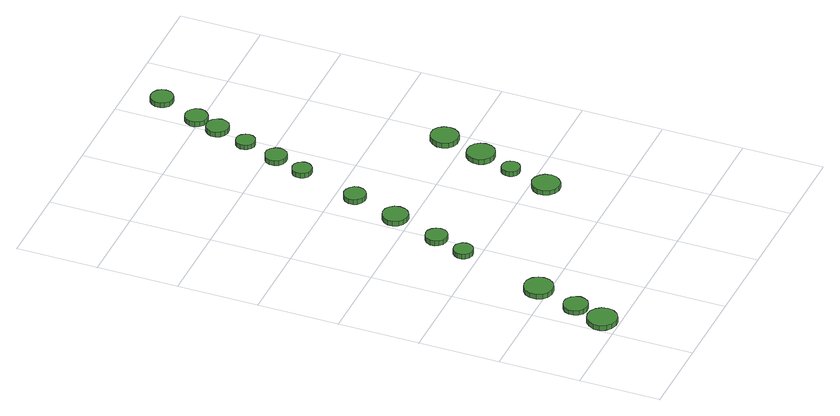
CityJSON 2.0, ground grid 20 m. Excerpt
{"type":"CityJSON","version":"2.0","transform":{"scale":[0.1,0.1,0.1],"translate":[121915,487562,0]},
"CityObjects":{
"tree1":{"type":"SolitaryVegetationObject","attributes":{"function":"something"},"geometry":[{"type":"MultiSurface","lod":"1","boundaries":[[[0,1,2,3,4,5,6,7,8,9,10,11,12,13,14]],[[15,16,17,18,19,20,21,22,23,24,25,26,27,28,29]],[[0,29,28,1]],[[1,28,27,2]],[[2,27,26,3]],[[3,26,25,4]],[[4,25,24,5]],[[5,24,23,6]],[[6,23,22,7]],[[7,22,21,8]],[[8,21,20,9]],[[9,20,19,10]],[[10,19,18,11]],[[11,18,17,12]],[[12,17,16,13]],[[13,16,15,14]],[[14,15,29,0]]]}]},
"tree2":{"type":"SolitaryVegetationObject","attributes":{"function":"something"},"geometry":[{"type":"MultiSurface","lod":"1","boundaries":[[[30,31,32,33,34,35,36,37,38,39,40,41,42,43,44]],[[45,46,47,48,49,50,51,52,53,54,55,56,57,58,59]],[[30,59,58,31]],[[31,58,57,32]],[[32,57,56,33]],[[33,56,55,34]],[[34,55,54,35]],[[35,54,53,36]],[[36,53,52,37]],[[37,52,51,38]],[[38,51,50,39]],[[39,50,49,40]],[[40,49,48,41]],[[41,48,47,42]],[[42,47,46,43]],[[43,46,45,44]],[[44,45,59,30]]]}]},
"tree3":{"type":"SolitaryVegetationObject","attributes":{"function":"something"},"geometry":[{"type":"MultiSurface","lod":"1","boundaries":[[[60,61,62,63,64,65,66,67,68,69,70,71,72,73,74]],[[75,76,77,78,79,80,81,82,83,84,85,86,87,88,89]],[[60,89,88,61]],[[61,88,87,62]],[[62,87,86,63]],[[63,86,85,64]],[[64,85,84,65]],[[65,84,83,66]],[[66,83,82,67]],[[67,82,81,68]],[[68,81,80,69]],[[69,80,79,70]],[[70,79,78,71]],[[71,78,77,72]],[[72,77,76,73]],[[73,76,75,74]],[[74,75,89,60]]]}]},
"tree4":{"type":"SolitaryVegetationObject","attributes":{"function":"something"},"geometry":[{"type":"MultiSurface","lod":"1","boundaries":[[[90,91,92,93,94,95,96,97,98,99,100,101,102,103,104]],[[105,106,107,108,109,110,111,112,113,114,115,116,117,118,119]],[[90,119,118,91]],[[91,118,117,92]],[[92,117,116,93]],[[93,116,115,94]],[[94,115,114,95]],[[95,114,113,96]],[[96,113,112,97]],[[97,112,111,98]],[[98,111,110,99]],[[99,110,109,100]],[[100,109,108,101]],[[101,108,107,102]],[[102,107,106,103]],[[103,106,105,104]],[[104,105,119,90]]]}]},
"tree5":{"type":"SolitaryVegetationObject","attributes":{"function":"something"},"geometry":[{"type":"MultiSurface","lod":"1","boundaries":[[[120,121,122,123,124,125,126,127,128,129,130,131,132,133,134]],[[135,136,137,138,139,140,141,142,143,144,145,146,147,148,149]],[[120,149,148,121]],[[121,148,147,122]],[[122,147,146,123]],[[123,146,145,124]],[[124,145,144,125]],[[125,144,143,126]],[[126,143,142,127]],[[127,142,141,128]],[[128,141,140,129]],[[129,140,139,130]],[[130,139,138,131]],[[131,138,137,132]],[[132,137,136,133]],[[133,136,135,134]],[[134,135,149,120]]]}]},
"tree6":{"type":"SolitaryVegetationObject","attributes":{"function":"something"},"geometry":[{"type":"MultiSurface","lod":"1","boundaries":[[[150,151,152,153,154,155,156,157,158,159,160,161,162,163,164]],[[165,166,167,168,169,170,171,172,173,174,175,176,177,178,179]],[[150,179,178,151]],[[151,178,177,152]],[[152,177,176,153]],[[153,176,175,154]],[[154,175,174,155]],[[155,174,173,156]],[[156,173,172,157]],[[157,172,171,158]],[[158,171,170,159]],[[159,170,169,160]],[[160,169,168,161]],[[161,168,167,162]],[[162,167,166,163]],[[163,166,165,164]],[[164,165,179,150]]]}]},
"tree7":{"type":"SolitaryVegetationObject","attributes":{"function":"something"},"geometry":[{"type":"MultiSurface","lod":"1","boundaries":[[[180,181,182,183,184,185,186,187,188,189,190,191,192,193,194]],[[195,196,197,198,199,200,201,202,203,204,205,206,207,208,209]],[[180,209,208,181]],[[181,208,207,182]],[[182,207,206,183]],[[183,206,205,184]],[[184,205,204,185]],[[185,204,203,186]],[[186,203,202,187]],[[187,202,201,188]],[[188,201,200,189]],[[189,200,199,190]],[[190,199,198,191]],[[191,198,197,192]],[[192,197,196,193]],[[193,196,195,194]],[[194,195,209,180]]]}]},
"tree8":{"type":"SolitaryVegetationObject","attributes":{"function":"something"},"geometry":[{"type":"MultiSurface","lod":"1","boundaries":[[[210,211,212,213,214,215,216,217,218,219,220,221,222,223,224]],[[225,226,227,228,229,230,231,232,233,234,235,236,237,238,239]],[[210,239,238,211]],[[211,238,237,212]],[[212,237,236,213]],[[213,236,235,214]],[[214,235,234,215]],[[215,234,233,216]],[[216,233,232,217]],[[217,232,231,218]],[[218,231,230,219]],[[219,230,229,220]],[[220,229,228,221]],[[221,228,227,222]],[[222,227,226,223]],[[223,226,225,224]],[[224,225,239,210]]]}]},
"tree9":{"type":"SolitaryVegetationObject","attributes":{"function":"something"},"geometry":[{"type":"MultiSurface","lod":"1","boundaries":[[[240,241,242,243,244,245,246,247,248,249,250,251,252,253,254]],[[255,256,257,258,259,260,261,262,263,264,265,266,267,268,269]],[[240,269,268,241]],[[241,268,267,242]],[[242,267,266,243]],[[243,266,265,244]],[[244,265,264,245]],[[245,264,263,246]],[[246,263,262,247]],[[247,262,261,248]],[[248,261,260,249]],[[249,260,259,250]],[[250,259,258,251]],[[251,258,257,252]],[[252,257,256,253]],[[253,256,255,254]],[[254,255,269,240]]]}]},
"tree10":{"type":"SolitaryVegetationObject","attributes":{"function":"something"},"geometry":[{"type":"MultiSurface","lod":"1","boundaries":[[[270,271,272,273,274,275,276,277,278,279,280,281,282,283,284]],[[285,286,287,288,289,290,291,292,293,294,295,296,297,298,299]],[[270,299,298,271]],[[271,298,297,272]],[[272,297,296,273]],[[273,296,295,274]],[[274,295,294,275]],[[275,294,293,276]],[[276,293,292,277]],[[277,292,291,278]],[[278,291,290,279]],[[279,290,289,280]],[[280,289,288,281]],[[281,288,287,282]],[[282,287,286,283]],[[283,286,285,284]],[[284,285,299,270]]]}]},
"tree11":{"type":"SolitaryVegetationObject","attributes":{"function":"something"},"geometry":[{"type":"MultiSurface","lod":"1","boundaries":[[[300,301,302,303,304,305,306,307,308,309,310,311,312,313,314]],[[315,316,317,318,319,320,321,322,323,324,325,326,327,328,329]],[[300,329,328,301]],[[301,328,327,302]],[[302,327,326,303]],[[303,326,325,304]],[[304,325,324,305]],[[305,324,323,306]],[[306,323,322,307]],[[307,322,321,308]],[[308,321,320,309]],[[309,320,319,310]],[[310,319,318,311]],[[311,318,317,312]],[[312,317,316,313]],[[313,316,315,314]],[[314,315,329,300]]]}]},
"tree12":{"type":"SolitaryVegetationObject","attributes":{"function":"something"},"geometry":[{"type":"MultiSurface","lod":"1","boundaries":[[[330,331,332,333,334,335,336,337,338,339,340,341,342,343,344]],[[345,346,347,348,349,350,351,352,353,354,355,356,357,358,359]],[[330,359,358,331]],[[331,358,357,332]],[[332,357,356,333]],[[333,356,355,334]],[[334,355,354,335]],[[335,354,353,336]],[[336,353,352,337]],[[337,352,351,338]],[[338,351,350,339]],[[339,350,349,340]],[[340,349,348,341]],[[341,348,347,342]],[[342,347,346,343]],[[343,346,345,344]],[[344,345,359,330]]]}]},
"tree13":{"type":"SolitaryVegetationObject","attributes":{"function":"something"},"geometry":[{"type":"MultiSurface","lod":"1","boundaries":[[[360,361,362,363,364,365,366,367,368,369,370,371,372,373,374]],[[375,376,377,378,379,380,381,382,383,384,385,386,387,388,389]],[[360,389,388,361]],[[361,388,387,362]],[[362,387,386,363]],[[363,386,385,364]],[[364,385,384,365]],[[365,384,383,366]],[[366,383,382,367]],[[367,382,381,368]],[[368,381,380,369]],[[369,380,379,370]],[[370,379,378,371]],[[371,378,377,372]],[[372,377,376,373]],[[373,376,375,374]],[[374,375,389,360]]]}]},
"tree14":{"type":"SolitaryVegetationObject","attributes":{"function":"something"},"geometry":[{"type":"MultiSurface","lod":"1","boundaries":[[[390,391,392,393,394,395,396,397,398,399,400,401,402,403,404]],[[405,406,407,408,409,410,411,412,413,414,415,416,417,418,419]],[[390,419,418,391]],[[391,418,417,392]],[[392,417,416,393]],[[393,416,415,394]],[[394,415,414,395]],[[395,414,413,396]],[[396,413,412,397]],[[397,412,411,398]],[[398,411,410,399]],[[399,410,409,400]],[[400,409,408,401]],[[401,408,407,402]],[[402,407,406,403]],[[403,406,405,404]],[[404,405,419,390]]]}]},
"tree15":{"type":"SolitaryVegetationObject","attributes":{"function":"something"},"geometry":[{"type":"MultiSurface","lod":"1","boundaries":[[[420,421,422,423,424,425,426,427,428,429,430,431,432,433,434]],[[435,436,437,438,439,440,441,442,443,444,445,446,447,448,449]],[[420,449,448,421]],[[421,448,447,422]],[[422,447,446,423]],[[423,446,445,424]],[[424,445,444,425]],[[425,444,443,426]],[[426,443,442,427]],[[427,442,441,428]],[[428,441,440,429]],[[429,440,439,430]],[[430,439,438,431]],[[431,438,437,432]],[[432,437,436,433]],[[433,436,435,434]],[[434,435,449,420]]]}]},
"tree16":{"type":"SolitaryVegetationObject","attributes":{"function":"something"},"geometry":[{"type":"MultiSurface","lod":"1","boundaries":[[[450,451,452,453,454,455,456,457,458,459,460,461,462,463,464]],[[465,466,467,468,469,470,471,472,473,474,475,476,477,478,479]],[[450,479,478,451]],[[451,478,477,452]],[[452,477,476,453]],[[453,476,475,454]],[[454,475,474,455]],[[455,474,473,456]],[[456,473,472,457]],[[457,472,471,458]],[[458,471,470,459]],[[459,470,469,460]],[[460,469,468,461]],[[461,468,467,462]],[[462,467,466,463]],[[463,466,465,464]],[[464,465,479,450]]]}]},
"tree17":{"type":"SolitaryVegetationObject","attributes":{"function":"something"},"geometry":[{"type":"MultiSurface","lod":"1","boundaries":[[[480,481,482,483,484,485,486,487,488,489,490,491,492,493,494]],[[495,496,497,498,499,500,501,502,503,504,505,506,507,508,509]],[[480,509,508,481]],[[481,508,507,482]],[[482,507,506,483]],[[483,506,505,484]],[[484,505,504,485]],[[485,504,503,486]],[[486,503,502,487]],[[487,502,501,488]],[[488,501,500,489]],[[489,500,499,490]],[[490,499,498,491]],[[491,498,497,492]],[[492,497,496,493]],[[493,496,495,494]],[[494,495,509,480]]]}]}
},
"vertices":[
[75,41,16],[72,56,16],[63,68,16],[50,76,16],[35,77,16],[20,73,16],[9,62,16],[3,48,16],[3,33,16],[9,19,16],[20,9,16],[35,4,16],[50,6,16],[63,14,16],[72,26,16],[72,26,3],[63,14,3],[50,6,3],[35,4,3],[20,9,3],[9,19,3],[3,33,3],[3,48,3],[9,62,3],[20,73,3],[35,77,3],[50,76,3],[63,68,3],[72,56,3],[75,41,3],
[94,117,16],[91,129,16],[84,139,16],[73,146,16],[61,147,16],[49,143,16],[40,135,16],[35,124,16],[35,111,16],[40,100,16],[49,92,16],[61,88,16],[73,89,16],[84,95,16],[91,105,16],[91,105,4],[84,95,4],[73,89,4],[61,88,4],[49,92,4],[40,100,4],[35,111,4],[35,124,4],[40,135,4],[49,143,4],[61,147,4],[73,146,4],[84,139,4],[91,129,4],[94,117,4],
[132,223,17],[129,237,17],[121,249,17],[108,257,17],[93,258,17],[79,254,17],[68,244,17],[62,230,17],[62,216,17],[68,202,17],[79,192,17],[93,188,17],[108,189,17],[121,197,17],[129,209,17],[129,209,4],[121,197,4],[108,189,4],[93,188,4],[79,192,4],[68,202,4],[62,216,4],[62,230,4],[68,244,4],[79,254,4],[93,258,4],[108,257,4],[121,249,4],[129,237,4],[132,223,4],
[195,441,15],[193,450,15],[187,458,15],[179,463,15],[169,464,15],[159,461,15],[152,454,15],[148,445,15],[148,436,15],[152,427,15],[159,420,15],[169,417,15],[179,418,15],[187,423,15],[193,431,15],[193,431,2],[187,423,2],[179,418,2],[169,417,2],[159,420,2],[152,427,2],[148,436,2],[148,445,2],[152,454,2],[159,461,2],[169,464,2],[179,463,2],[187,458,2],[193,450,2],[195,441,2],
[225,518,16],[223,529,16],[216,538,16],[207,544,16],[196,545,16],[185,541,16],[177,534,16],[172,524,16],[172,513,16],[177,503,16],[185,495,16],[196,492,16],[207,493,16],[216,498,16],[223,507,16],[223,507,3],[216,498,3],[207,493,3],[196,492,3],[185,495,3],[177,503,3],[172,513,3],[172,524,3],[177,534,3],[185,541,3],[196,545,3],[207,544,3],[216,538,3],[223,529,3],[225,518,3],
[269,637,17],[266,650,17],[259,660,17],[248,667,17],[235,668,17],[222,664,17],[213,655,17],[207,644,17],[207,631,17],[213,619,17],[222,610,17],[235,606,17],[248,607,17],[259,614,17],[266,624,17],[266,624,4],[259,614,4],[248,607,4],[235,606,4],[222,610,4],[213,619,4],[207,631,4],[207,644,4],[213,655,4],[222,664,4],[235,668,4],[248,667,4],[259,660,4],[266,650,4],[269,637,4],
[307,755,16],[305,766,16],[298,774,16],[288,780,16],[277,781,16],[267,778,16],[259,770,16],[254,760,16],[254,749,16],[259,739,16],[267,732,16],[277,728,16],[288,729,16],[298,735,16],[305,744,16],[305,744,3],[298,735,3],[288,729,3],[277,728,3],[267,732,3],[259,739,3],[254,749,3],[254,760,3],[259,770,3],[267,778,3],[277,781,3],[288,780,3],[298,774,3],[305,766,3],[307,755,3],
[519,363,16],[516,377,16],[508,388,16],[496,395,16],[482,397,16],[468,392,16],[458,383,16],[452,370,16],[452,356,16],[458,343,16],[468,333,16],[482,329,16],[496,330,16],[508,338,16],[516,349,16],[516,349,4],[508,338,4],[496,330,4],[482,329,4],[468,333,4],[458,343,4],[452,356,4],[452,370,4],[458,383,4],[468,392,4],[482,397,4],[496,395,4],[508,388,4],[516,377,4],[519,363,4],
[354,907,15],[352,916,15],[346,924,15],[338,929,15],[328,930,15],[319,927,15],[311,921,15],[307,912,15],[307,902,15],[311,893,15],[319,886,15],[328,883,15],[338,884,15],[346,889,15],[352,897,15],[352,897,2],[346,889,2],[338,884,2],[328,883,2],[319,886,2],[311,893,2],[307,902,2],[307,912,2],[311,921,2],[319,927,2],[328,930,2],[338,929,2],[346,924,2],[352,916,2],[354,907,2],
[383,981,16],[380,992,16],[374,1001,16],[364,1007,16],[353,1008,16],[343,1004,16],[334,997,16],[330,987,16],[330,976,16],[334,965,16],[343,958,16],[353,955,16],[364,956,16],[374,961,16],[380,970,16],[380,970,3],[374,961,3],[364,956,3],[353,955,3],[343,958,3],[334,965,3],[330,976,3],[330,987,3],[334,997,3],[343,1004,3],[353,1008,3],[364,1007,3],[374,1001,3],[380,992,3],[383,981,3],
[538,463,15],[536,472,15],[531,479,15],[523,484,15],[514,485,15],[505,482,15],[498,476,15],[494,467,15],[494,458,15],[498,450,15],[505,443,15],[514,440,15],[523,441,15],[531,446,15],[536,454,15],[536,454,2],[531,446,2],[523,441,2],[514,440,2],[505,443,2],[498,450,2],[494,458,2],[494,467,2],[498,476,2],[505,482,2],[514,485,2],[523,484,2],[531,479,2],[536,472,2],[538,463,2],
[408,1069,15],[406,1078,15],[400,1086,15],[392,1091,15],[382,1092,15],[373,1089,15],[366,1083,15],[362,1074,15],[362,1064,15],[366,1055,15],[373,1049,15],[382,1046,15],[392,1047,15],[400,1051,15],[406,1059,15],[406,1059,3],[400,1051,3],[392,1047,3],[382,1046,3],[373,1049,3],[366,1055,3],[362,1064,3],[362,1074,3],[366,1083,3],[373,1089,3],[382,1092,3],[392,1091,3],[400,1086,3],[406,1078,3],[408,1069,3],
[578,548,16],[575,562,16],[567,573,16],[555,580,16],[541,582,16],[527,578,16],[517,568,16],[511,555,16],[511,541,16],[517,528,16],[527,519,16],[541,514,16],[555,516,16],[567,523,16],[575,534,16],[575,534,3],[567,523,3],[555,516,3],[541,514,3],[527,519,3],[517,528,3],[511,541,3],[511,555,3],[517,568,3],[527,578,3],[541,582,3],[555,580,3],[567,573,3],[575,562,3],[578,548,3],
[438,1149,17],[435,1160,17],[429,1169,17],[419,1175,17],[407,1176,17],[397,1173,17],[388,1165,17],[383,1155,17],[383,1143,17],[388,1133,17],[397,1125,17],[407,1122,17],[419,1123,17],[429,1128,17],[435,1138,17],[435,1138,4],[429,1128,4],[419,1123,4],[407,1122,4],[397,1125,4],[388,1133,4],[383,1143,4],[383,1155,4],[388,1165,4],[397,1173,4],[407,1176,4],[419,1175,4],[429,1169,4],[435,1160,4],[438,1149,4],
[607,650,16],[604,664,16],[596,676,16],[584,683,16],[569,684,16],[556,680,16],[546,670,16],[540,657,16],[540,643,16],[546,630,16],[556,621,16],[569,617,16],[584,618,16],[596,625,16],[604,637,16],[604,637,3],[596,625,3],[584,618,3],[569,617,3],[556,621,3],[546,630,3],[540,643,3],[540,657,3],[546,670,3],[556,680,3],[569,684,3],[584,683,3],[596,676,3],[604,664,3],[607,650,3],
[458,1210,16],[456,1221,16],[449,1230,16],[440,1236,16],[428,1237,16],[417,1234,16],[409,1226,16],[404,1216,16],[404,1204,16],[409,1194,16],[417,1186,16],[428,1183,16],[440,1184,16],[449,1190,16],[456,1199,16],[456,1199,3],[449,1190,3],[440,1184,3],[428,1183,3],[417,1186,3],[409,1194,3],[404,1204,3],[404,1216,3],[409,1226,3],[417,1234,3],[428,1237,3],[440,1236,3],[449,1230,3],[456,1221,3],[458,1210,3],
[496,1311,18],[494,1322,18],[487,1331,18],[477,1337,18],[466,1338,18],[455,1335,18],[446,1327,18],[442,1317,18],[442,1305,18],[446,1295,18],[455,1287,18],[466,1284,18],[477,1285,18],[487,1291,18],[494,1300,18],[494,1300,5],[487,1291,5],[477,1285,5],[466,1284,5],[455,1287,5],[446,1295,5],[442,1305,5],[442,1317,5],[446,1327,5],[455,1335,5],[466,1338,5],[477,1337,5],[487,1331,5],[494,1322,5],[496,1311,5]
]}
